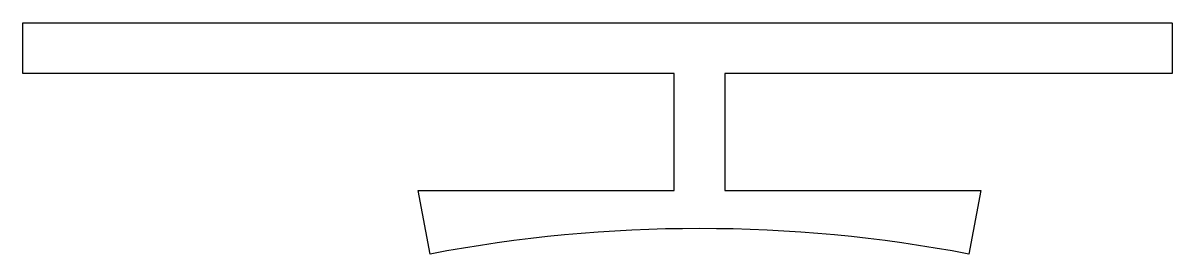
# Model space of a CAD drawing. Extents: x 472.9 to 509.2, y 686.9 to 694.2.
import ezdxf

# ---------------------------------------------------------------- set-up
doc = ezdxf.new("R2010")
doc.units = 0
doc.layers.get('0').update_dxf_attribs({"linetype": 'CONTINUOUS'})

msp = doc.modelspace()

# ---------------------------------------------------------------- linework, layer by layer
at = {"color": 0}
msp.add_lwpolyline([(509.223, 694.175), (509.223, 692.575), (495.073, 692.575), (495.073, 688.875), (503.173, 688.875), (502.791, 686.87, 0.094439), (485.755, 686.87), (485.373, 688.875), (493.473, 688.875), (493.473, 692.575), (472.872, 692.575), (472.872, 694.175), (509.222, 694.175)], format="xyb", dxfattribs=at)

doc.saveas('drawing.dxf')
